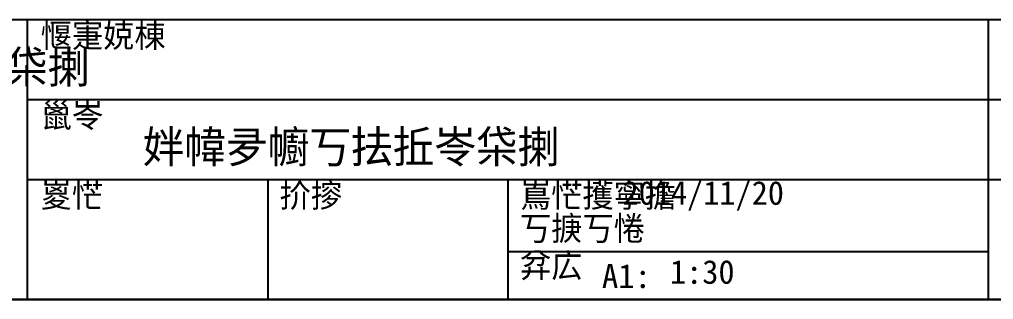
# Model space of a CAD drawing. Extents: x 72 to 24750, y 150 to 17460.
# Drawn here: x 16883 to 20577, y 450 to 1514 of the extents above; entities that cross this region are included whole.
import ezdxf

# ---------------------------------------------------------------- set-up
doc = ezdxf.new("R2010")
doc.units = 0
doc.header["$MEASUREMENT"] = 0
doc.layers.add('WHITE_SOLID', color=7, linetype='CONTINUOUS')
doc.layers.add('YELLOW_SOLID', color=2, linetype='CONTINUOUS')

msp = doc.modelspace()

# ---------------------------------------------------------------- linework, layer by layer
at = {"layer": 'WHITE_SOLID', "color": 7, "linetype": 'Continuous'}
for p, q in [((450, 1513.371558), (24749.64447, 1513.371558)), ((16913.010199, 450.262163), (16913.010199, 1513.371558)), ((20557.956697, 450), (20557.956697, 1513.371558)), ((16913.010199, 1209.626016), (24749.64447, 1209.626016)), ((16913.010199, 905.880475), (24749.64447, 905.880475)), ((17824.246824, 905.880475), (17824.246824, 450)), ((18735.483448, 905.880475), (18735.483448, 450)), ((18735.483448, 632.247325), (20557.956697, 632.247325)), ((450, 450.262163), (24749.64447, 450.262163)), ((450.001154, 450), (24749.64447, 450))]:
    msp.add_line(p, q, dxfattribs=at)
at = {"layer": 'WHITE_SOLID', "color": 5, "linetype": 'Continuous'}
for p, q in [((450.001154, 450.249679), (24749.64447, 450.249679)), ((24749.64447, 450), (450.001154, 450))]:
    msp.add_line(p, q, dxfattribs=at)

# ---------------------------------------------------------------- texts
at = {"layer": 'WHITE_SOLID', "color": 7, "linetype": 'Continuous'}
for s, height, p in [('愝寁娔棟', 91.123657, (16963.074512, 1408.322772)), ('姅幃夛幮丂抾拞岺柋揦', 121.498215, (15568.356113, 1272.512972)), ('巤岺', 91.123657, (16963.074512, 1104.577231)), ('姅幃夛幮丂抾拞岺柋揦', 121.498215, (17350.627148, 969.627129)), ('嵏恾', 91.123657, (16963.074512, 800.831689)), ('扴摉', 91.123657, (17869.804949, 800.861365)), ('嶌恾擭寧擔', 91.123657, (18781.041574, 800.861365)), ('丂掶丂惓', 91.123657, (18781.041574, 675.160616)), ('弅広', 91.123657, (18781.041574, 533.455424)), ('A1:', 91.123657, (19091.800205, 493.932338))]:
    msp.add_text(s, height=height, dxfattribs=at).set_placement(p)
at = {"layer": 'YELLOW_SOLID', "color": 7, "linetype": 'Continuous'}
for s, p in [('2014/11/20', (19170, 810)), ('1:30', (19350, 510))]:
    msp.add_text(s, height=90, dxfattribs=at).set_placement(p)

doc.saveas('drawing.dxf')
